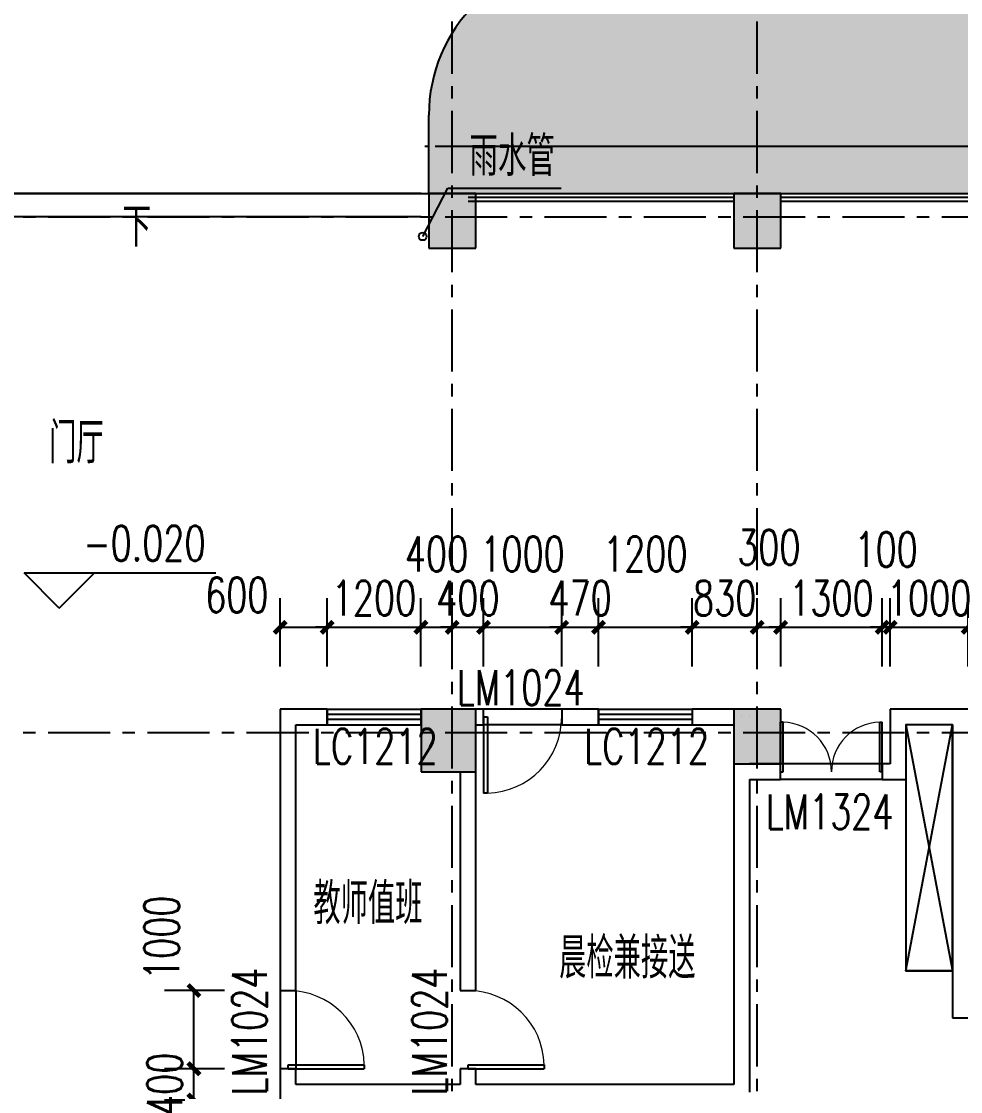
# Model space of a CAD drawing. Header units: millimetres. Extents: x -1048436 to -185795, y -983427 to 400387.
# Drawn here: x -744923 to -732911, y -436510 to -422818 of the extents above; entities that cross this region are included whole.
import ezdxf

# ---------------------------------------------------------------- set-up
doc = ezdxf.new("R2010")
doc.units = ezdxf.units.MM
doc.header["$LTSCALE"] = 500
doc.linetypes.add('一层轴网$0$CENTER', pattern=[50.8, 31.75, -6.35, 6.35, -6.35])
for name, color, linetype in [('COLUMN', 254, 'Continuous'), ('DIM_LEAD', 3, 'Continuous'), ('DIM_SYMB', 3, 'Continuous'), ('FUR', 55, 'Continuous'), ('PUB_DIM', 3, 'Continuous'), ('PUB_HATCH', 8, 'Continuous'), ('PUB_TEXT', 7, 'Continuous'), ('WINDOW', 4, 'Continuous'), ('WINDOW_TEXT', 7, 'Continuous'), ('一层轴网$0$建-轴线', 1, '一层轴网$0$CENTER'), ('室外道路', 44, 'Continuous'), ('建-墙', 254, 'Continuous'), ('建-墙-卫生间隔断', 220, 'Continuous'), ('建-屋面-排水沟落水口', 175, 'Continuous'), ('建-幕墙', 140, 'Continuous'), ('建-文字', 4, 'Continuous'), ('建-洁具', 55, 'Continuous'), ('建-符号', 13, 'Continuous'), ('建-符号-门编号', 13, 'Continuous'), ('建-门扇', 32, 'Continuous'), ('景-平面-绿化填充', 56, 'Continuous')]:
    doc.layers.add(name, color=color, linetype=linetype)
doc.layers.add('建-墙体', color=8, linetype='Continuous', lineweight=13)
doc.styles.add('_TCH_DIM', font='SIMPLEX', dxfattribs={"bigfont": 'GBCBIG'})
doc.styles.add('_TCH_DIM_T3', font='SIMPLEX', dxfattribs={"width": 0.705882, "bigfont": 'GBCBIG'})
doc.styles.add('_TCH_WINDOW', font='SIMPLEX', dxfattribs={"height": 3.5, "bigfont": 'GBCBIG'})
doc.styles.add('XD2008', font='xd-hzs.shx', dxfattribs={"width": 0.7, "bigfont": 'xd-hztxt.shx'})
doc.styles.add('建初03-3F平面$0$A1-1标准层单元$0$DIM_FONT', font='SIMPLEX.shx', dxfattribs={"width": 0.8})
doc.dimstyles.new('_TCH_ARCH&&150', dxfattribs={"dimtxt": 446.25, "dimasz": 150, "dimexe": 375, "dimexo": 450, "dimgap": 150, "dimtad": 1, "dimdec": 0, "dimzin": 0, "dimdsep": 46, "dimtxsty": '_TCH_DIM_T3', "dimblk": 'ARCHTICK', "dimcen": 0.09, "dimclrt": 7, "dimazin": 2, "dimtfac": 1, "dimtdec": 0, "dimtix": 1, "dimtmove": 2, "dimatfit": 3, "dimldrblk": 'ARCHTICK', "dimfxl": 1, "dimtolj": 1, "dimtzin": 0, "dimarcsym": 0})

# ---------------------------------------------------------------- blocks, each defined once
blk = doc.blocks.new('fdhgh')
at = {"layer": '景-平面-绿化填充'}
h = blk.add_hatch(dxfattribs=at)
h.set_pattern_fill('GRASS', color=256, scale=500, style=0)
h.set_pattern_definition([(90, (-26937.1, -803185.1), (-997.7955, 997.7955), [264.5807, -1731.0102]), (45, (-26937.1, -803185.1), (-997.7962, 997.7962), [264.5807, -1146.5161]), (135, (-26937.1, -803185.1), (-997.7962, -997.7962), [264.5807, -1146.5161])])
edge = h.paths.add_edge_path()
edge.add_line((-1391918, -533384), (-1391918, -500074))
edge.add_line((-1391918, -500074), (-1392920, -492192))
edge.add_line((-1392920, -492192), (-1460021, -492192))
edge.add_line((-1460021, -492192), (-1460021, -494283))
edge.add_arc((-1458021, -494283), 2000, 180, 270)
edge.add_line((-1458021, -496283), (-1434821, -496283))
edge.add_line((-1434821, -496283), (-1434821, -501283))
edge.add_line((-1434821, -501283), (-1452821, -501283))
edge.add_line((-1452821, -501283), (-1452821, -499283))
edge.add_line((-1452821, -499283), (-1458021, -499283))
edge.add_arc((-1458021, -501283), 2000, 90, 180)
edge.add_line((-1460021, -501283), (-1460021, -502283))
edge.add_line((-1460021, -502283), (-1406458, -502283))
edge.add_line((-1406458, -502283), (-1405476, -509988))
edge.add_line((-1405476, -509988), (-1405271, -509962))
edge.add_arc((-1405406, -508971), 1000, 277.7235, 360)
edge.add_line((-1404406, -508971), (-1404666, -506861))
edge.add_line((-1404666, -506861), (-1395440, -505688))
edge.add_line((-1395440, -505688), (-1393762, -518881))
edge.add_line((-1393762, -518881), (-1399615, -519626))
edge.add_arc((-1399489, -520618), 1000, 97.2475, 187.2475)
edge.add_line((-1400481, -520744), (-1400418, -521240))
edge.add_line((-1400418, -521240), (-1393573, -520369))
edge.add_line((-1393573, -520369), (-1391918, -533384))
edge = h.paths.add_edge_path()
edge.add_line((-1460644, -592730), (-1436235, -592730))
edge.add_line((-1436235, -592730), (-1436235, -590271))
edge.add_line((-1436235, -590271), (-1440973, -590271))
edge.add_line((-1440973, -590271), (-1440973, -582660))
edge.add_line((-1440973, -582660), (-1449771, -582659))
edge.add_line((-1449771, -582659), (-1449771, -583259))
edge.add_line((-1449771, -583259), (-1463873, -583259))
edge.add_line((-1463873, -583259), (-1463873, -584960))
edge.add_line((-1463873, -584960), (-1474580, -584960))
edge.add_line((-1474580, -584960), (-1476321, -583426))
edge.add_line((-1476321, -583426), (-1476321, -574192))
edge.add_line((-1476321, -574192), (-1481371, -574192))
edge.add_line((-1481371, -574192), (-1481371, -577350))
edge.add_arc((-1472371, -577350), 9000, 180, 247.0886)
edge.add_line((-1475875, -585640), (-1464599, -590406))
edge.add_arc((-1467358, -599627), 9626, 45.7713, 73.3481, ccw=False)
at = {"layer": '室外道路', "ltscale": 5}
blk.add_line((-1460021, -502283), (-1460021, -501283), dxfattribs=at)
blk.add_arc((-1458021, -501283), 2000, 90, 180, dxfattribs=at)
blk = doc.blocks.new('一层轴网')
at = {"layer": '一层轴网$0$建-轴线', "ltscale": 0.05}
for p, q in [((-2650, 79776.4), (66950.9, 79776.4)), ((-2650, 73176.4), (54751.3, 73176.4))]:
    blk.add_line(p, q, dxfattribs=at)
for points in [[(13950, 57476.4), (13950, 82276.4)], [(17850, 57476.4), (17850, 82276.4)]]:
    blk.add_lwpolyline(points, dxfattribs=at)
blk = doc.blocks.new('建初03-3F平面$0$坐便')
at = {"layer": '建-洁具'}
for p, q in [((-200, 220), (-200, -220)), ((-30, 250), (-170, 250)), ((0, -220), (0, 220)), ((-200, 170), (-430, 170)), ((-260, 140), (-260, -140)), ((-200, -170), (-430, -170)), ((-170, -250), (-30, -250))]:
    blk.add_line(p, q, dxfattribs=at)
for centre, radius, start, end in [((-170, 220), 30, 90, 180), ((-30, 220), 30, 0, 90), ((-590, 0), 110, 123.4509, 236.5491), ((-413, -227), 398, 67.4505, 126.6381), ((-413, 227), 398, 233.3619, 292.5495), ((-170, -220), 30, 180, 270), ((-30, -220), 30, 270, 0)]:
    blk.add_arc(centre, radius, start, end, dxfattribs=at)
at = {"layer": '建-洁具', "style": '建初03-3F平面$0$A1-1标准层单元$0$DIM_FONT', "text_generation_flag": 4, "width": 0.8, "flags": 9}
for tag in ['YSIZE', 'XSIZE']:
    blk.add_attdef(tag, (0, 0), '', height=0.5, rotation=270, dxfattribs=at)
blk = doc.blocks.new('小便池')
at = {"layer": '建-洁具'}
blk.add_line((0, -125), (0, 125), dxfattribs=at)
blk.add_circle((-37, 0), 15, dxfattribs=at)
for centre, radius, start, end in [((-197, -404), 564, 69.5187, 92.7869), ((-91, 0), 30, 95.7585, 264.2415), ((-197, 404), 564, 267.2131, 290.4813)]:
    blk.add_arc(centre, radius, start, end, dxfattribs=at)
at = {"layer": '建-洁具', "extrusion": (3.76771e-27, 3.22175e-17, -1)}
for centre, major_axis, ratio, start_param, end_param in [((-225, 0), (0, -160), 0.719619, -0.870503, 4.012096), ((-192, 0), (0, 123), 0.820256, 4.712389, 10.995574)]:
    blk.add_ellipse(centre, major_axis=major_axis, ratio=ratio, start_param=start_param, end_param=end_param, dxfattribs=at)
blk = doc.blocks.new('_LV10')
blk.add_line((0, -37), (0, -432))
blk.add_arc((0, -432), 50, 121.0332, 58.9668)
blk = doc.blocks.new('$lvtry$00000173')
at = {"color": 0}
for p, q in [((-11, -125), (-16, -50)), ((12, -125), (16, -50)), ((-35, -219), (40, -219)), ((2, -177), (2, -260))]:
    blk.add_line(p, q, dxfattribs=at)
for centre, radius in [((-69, -62), 20.6), ((-69, -62), 15.6), ((0, -50), 15.8), ((72, -62), 20.6), ((72, -62), 15.6), ((2, -219), 23.4)]:
    blk.add_circle(centre, radius, dxfattribs=at)
blk.add_arc((1, -117), 13.9, 215.486, 324.514, dxfattribs=at)
blk.add_ellipse((2, -219), major_axis=(-259, 0), ratio=0.848663, dxfattribs=at)
for start_param, end_param in [(4.764585, 5.931457), (3.493317, 4.671733)]:
    blk.add_ellipse((2, -215), major_axis=(-259, 0), ratio=0.459125, start_param=start_param, end_param=end_param, dxfattribs=at)
for points, knots in [([(-247, -219, 0), (-247, -226, 0), (-247, -233, 0), (-245, -253, 0), (-242, -264, 0), (-234, -288, 0), (-229, -299, 0), (-216, -321, 0), (-209, -331, 0), (-192, -351, 0), (-183, -360, 0), (-162, -377, 0), (-151, -385, 0), (-127, -399, 0), (-115, -405, 0), (-88, -415, 0), (-75, -419, 0), (-47, -425, 0), (-32, -427, 0), (-4, -429, 0), (11, -429, 0), (40, -426, 0), (54, -424, 0), (82, -418, 0), (96, -413, 0), (122, -403, 0), (134, -397, 0), (158, -383, 0), (169, -375, 0), (189, -357, 0), (198, -348, 0), (215, -328, 0), (222, -318, 0), (234, -296, 0), (239, -284, 0), (246, -261, 0), (248, -249, 0), (251, -225, 0), (251, -213, 0), (249, -189, 0), (246, -177, 0), (239, -154, 0), (234, -143, 0), (222, -121, 0), (215, -110, 0), (199, -90, 0), (190, -81, 0), (170, -63, 0), (159, -55, 0), (135, -41, 0), (123, -35, 0), (97, -24, 0), (83, -20, 0), (55, -13, 0), (41, -11, 0), (12, -9, 0), (-3, -9, 0), (-31, -10, 0), (-46, -12, 0), (-74, -18, 0), (-87, -22, 0), (-114, -32, 0), (-126, -38, 0), (-150, -52, 0), (-162, -60, 0), (-182, -77, 0), (-192, -86, 0), (-209, -106, 0), (-216, -116, 0), (-228, -138, 0), (-234, -149, 0), (-242, -172, 0), (-244, -184, 0), (-247, -204, 0), (-247, -211, 0), (-247, -219, 0)], [0, 0, 0, 0, 0.105369, 0.105369, 0.278747, 0.278747, 0.452125, 0.452125, 0.625504, 0.625504, 0.798882, 0.798882, 0.97226, 0.97226, 1.145639, 1.145639, 1.319017, 1.319017, 1.492395, 1.492395, 1.665774, 1.665774, 1.839152, 1.839152, 2.01253, 2.01253, 2.185909, 2.185909, 2.359287, 2.359287, 2.532665, 2.532665, 2.706044, 2.706044, 2.879422, 2.879422, 3.0528, 3.0528, 3.226179, 3.226179, 3.399557, 3.399557, 3.572935, 3.572935, 3.746313, 3.746313, 3.919692, 3.919692, 4.09307, 4.09307, 4.266448, 4.266448, 4.439827, 4.439827, 4.613205, 4.613205, 4.786583, 4.786583, 4.959962, 4.959962, 5.13334, 5.13334, 5.306718, 5.306718, 5.480097, 5.480097, 5.653475, 5.653475, 5.826853, 5.826853, 6.000232, 6.000232, 6.17361, 6.17361, 6.283185, 6.283185, 6.283185, 6.283185]), ([(-184, -131, 0), (-185, -133, 0), (-186, -135, 0), (-191, -143, 0), (-195, -149, 0), (-201, -161, 0), (-203, -168, 0), (-207, -180, 0), (-209, -187, 0), (-211, -199, 0), (-212, -205, 0), (-212, -214, 0), (-212, -216, 0), (-212, -219, 0), (-212, -225, 0), (-212, -232, 0), (-210, -246, 0), (-208, -254, 0), (-204, -266, 0), (-202, -272, 0), (-198, -281, 0), (-196, -286, 0), (-189, -298, 0), (-185, -304, 0), (-176, -316, 0), (-171, -322, 0), (-161, -332, 0), (-156, -337, 0), (-143, -347, 0), (-135, -353, 0), (-121, -362, 0), (-116, -365, 0), (-105, -370, 0), (-100, -373, 0), (-88, -378, 0), (-82, -380, 0), (-69, -384, 0), (-63, -386, 0), (-47, -389, 0), (-38, -391, 0), (-21, -393, 0), (-12, -393, 0), (7, -394, 0), (16, -393, 0), (34, -392, 0), (43, -390, 0), (59, -387, 0), (67, -385, 0), (83, -380, 0), (91, -378, 0), (106, -372, 0), (113, -368, 0), (127, -361, 0), (133, -357, 0), (146, -348, 0), (152, -343, 0), (163, -333, 0), (169, -328, 0), (178, -317, 0), (183, -312, 0), (190, -301, 0), (194, -296, 0), (200, -284, 0), (204, -277, 0), (209, -264, 0), (210, -258, 0), (213, -246, 0), (214, -241, 0), (216, -227, 0), (216, -219, 0), (215, -206, 0), (214, -200, 0), (213, -189, 0), (211, -183, 0), (206, -167, 0), (202, -156, 0), (193, -141, 0), (190, -136, 0), (187, -131, 0)], [5.740897, 5.740897, 5.740897, 5.740897, 5.780874, 5.780874, 5.896829, 5.896829, 6.012784, 6.012784, 6.128739, 6.128739, 6.240697, 6.240697, 6.283185, 6.283185, 6.283185, 6.399826, 6.399826, 6.5409, 6.5409, 6.634, 6.634, 6.7271, 6.7271, 6.852188, 6.852188, 6.977276, 6.977276, 7.077377, 7.077377, 7.229977, 7.229977, 7.317389, 7.317389, 7.404801, 7.404801, 7.497094, 7.497094, 7.589386, 7.589386, 7.712334, 7.712334, 7.835281, 7.835281, 7.958228, 7.958228, 8.081175, 8.081175, 8.194983, 8.194983, 8.30879, 8.30879, 8.422598, 8.422598, 8.537599, 8.537599, 8.6526, 8.6526, 8.767602, 8.767602, 8.884432, 8.884432, 8.982435, 8.982435, 9.119467, 9.119467, 9.224191, 9.224191, 9.328914, 9.328914, 9.470087, 9.470087, 9.571187, 9.571187, 9.672288, 9.672288, 9.874489, 9.874489, 9.967059, 9.967059, 9.967059, 9.967059])]:
    blk.add_open_spline(points, degree=3, knots=knots, dxfattribs=at)
for p in [(1, -50), (2, -219)]:
    blk.add_point(p, dxfattribs=at)
blk = doc.blocks.new('$lvtry$00000191')
at = {"color": 0}
blk.add_wipeout([(300, -500), (300, 0), (-300, 0), (-300, -500)], dxfattribs=at)
for p, q in [((-250, -50), (-39, -219)), ((39, -219), (250, -50)), ((-250, -450), (-39, -281)), ((39, -281), (250, -450))]:
    blk.add_line(p, q, dxfattribs=at)
for points in [[(300, -500), (300, 0), (-300, 0), (-300, -500)], [(250, -450), (250, -50), (-250, -50), (-250, -450)]]:
    blk.add_lwpolyline(points, close=True, dxfattribs=at)
blk.add_circle((0, -250), 50, dxfattribs=at)
for p in [(0, -50), (0, -250)]:
    blk.add_point(p, dxfattribs=at)
blk = doc.blocks.new('$TCHSYS$APDOOR2D')
blk.add_line((0.5, 0), (0, 0.866))
at = {"lineweight": 13}
blk.add_arc((0.5, 0), 1, 120, 180, dxfattribs=at)
blk = doc.blocks.new('$plan$00003075')
at = {"layer": 'FUR'}
for p, q in [((275, 0), (-275, 0)), ((-275, 0), (-275, -511)), ((275, -511), (275, 0)), ((-275, -28), (175, -28)), ((275, -113), (-275, -113)), ((-245, -112), (-245, -476)), ((-234, -73), (-234, -64)), ((-208, -59), (-208, -89)), ((-200, -65), (-208, -65)), ((-200, -89), (-208, -89)), ((-200, -59), (-200, -89)), ((-175, -73), (-175, -64)), ((-157, -73), (-157, -64)), ((-132, -59), (-132, -89)), ((-124, -65), (-132, -65)), ((-124, -89), (-132, -89)), ((-124, -59), (-124, -89)), ((-98, -73), (-98, -64)), ((175, -51), (175, -27)), ((241, -51), (175, -51)), ((241, -27), (241, -51)), ((241, -28), (275, -28)), ((245, -112), (245, -476)), ((-213, -507), (213, -507)), ((77, -486), (-77, -486)), ((-77, -486), (-77, -507)), ((77, -507), (77, -486)), ((-235, -550), (235, -550))]:
    blk.add_line(p, q, dxfattribs=at)
for centre, major_axis, ratio, start_param, end_param in [((-204, -73), (29.4, 0), 0.475609, -1.428803, 4.570158), ((-230, -64), (3.33, 0), 0.977559, 2.248086, 3.141593), ((-204, -73), (34.5, 0), 0.559967, 0.610797, 2.52266), ((-178, -64), (-3.33, 0), 0.977559, 3.141593, 4.026652), ((-128, -73), (-29.4, 0), 0.475609, 1.71279, 7.71175), ((-154, -64), (3.33, 0), 0.977559, 2.248086, 3.141593), ((-128, -73), (-34.5, 0), 0.559967, 3.752389, 5.664253), ((-102, -64), (-3.33, 0), 0.977559, 3.141593, 4.026652), ((206, -27), (-13.9, 0), 0.977559, 3.141593, 9.424778), ((-235, -511), (-39.9, 0), 0.977559, 0, 1.570796), ((-213, -476), (-31.9, 0), 0.977559, 0, 1.570796), ((213, -476), (31.9, 0), 0.977559, 4.712389, 6.283185), ((235, -511), (-39.9, 0), 0.977559, 1.570796, 3.141593)]:
    blk.add_ellipse(centre, major_axis=major_axis, ratio=ratio, start_param=start_param, end_param=end_param, dxfattribs=at)
blk = doc.blocks.new('A$C19C77722')
at = {"layer": '建-洁具'}
h = blk.add_hatch(dxfattribs=at)
h.set_pattern_fill('LINE', color=256, scale=30, angle=45)
h.set_pattern_definition([(45, (-30888.453, -11662.062), (-20.205576, 20.205576), [])])
edge = h.paths.add_edge_path()
edge.add_arc((4850, -1050), 75, 0, 360)
h = blk.add_hatch(dxfattribs=at)
h.set_pattern_fill('LINE', color=256, scale=30, angle=45)
h.set_pattern_definition([(45, (-29988.453, -11662.062), (-20.205576, 20.205576), [])])
edge = h.paths.add_edge_path()
edge.add_arc((5750, -1050), 75, 0, 360)
h = blk.add_hatch(dxfattribs=at)
h.set_pattern_fill('LINE', color=256, scale=30, angle=45)
h.set_pattern_definition([(45, (-35038.453, -14012.062), (-20.205576, 20.205576), [])])
edge = h.paths.add_edge_path()
edge.add_arc((700, -3400), 75, 0, 360)
at = {"layer": '建-墙-卫生间隔断'}
for p, q in [((1300, -687), (2100, -687)), ((1300, -687), (1300, -712)), ((1300, -712), (2100, -712)), ((2100, -687), (2100, -712)), ((3000, -687), (2200, -687)), ((2200, -712), (2200, -687)), ((3000, -712), (2200, -712)), ((3000, -712), (3000, -687)), ((4075, -900), (4075, -1850)), ((4100, -900), (4075, -900)), ((4100, -900), (4100, -1825)), ((4988, -900), (4988, -1825)), ((5013, -900), (4988, -900)), ((5013, -900), (5013, -1825)), ((1300, -1387), (2100, -1387)), ((1300, -1387), (1300, -1412)), ((1300, -1412), (2100, -1412)), ((2100, -1387), (2100, -1412)), ((3000, -1387), (2200, -1387)), ((2200, -1412), (2200, -1387)), ((3000, -1412), (2200, -1412)), ((3000, -1412), (3000, -1387)), ((4075, -1850), (4238, -1850)), ((4238, -1825), (4100, -1825)), ((4238, -1850), (4238, -1825)), ((4988, -1825), (4838, -1825)), ((4838, -1825), (4838, -1850)), ((4838, -1850), (4988, -1850)), ((5000, -1850), (5150, -1850)), ((5150, -1825), (5013, -1825)), ((5150, -1850), (5150, -1825)), ((5900, -1825), (5750, -1825)), ((5750, -1825), (5750, -1850)), ((5750, -1850), (5900, -1850)), ((5900, -1850), (5900, -1825))]:
    blk.add_line(p, q, dxfattribs=at)
at = {"layer": '建-墙体'}
for p, q in [((2100, -2100, 0), (2100, 0)), ((2200, -2100, 0), (2200, 0)), ((2100, -2100, 0), (1300, -2100, 0)), ((2100, -2100, 0), (1300, -2100, 0)), ((1300, -2100, 0), (1300, -2200, 0)), ((2200, -2100, 0), (3000, -2100, 0)), ((3000, -2100, 0), (2200, -2100, 0)), ((3000, -2200, 0), (3000, -2100, 0)), ((1300, -2200, 0), (3000, -2200, 0))]:
    blk.add_line(p, q, dxfattribs=at)
at = {"layer": '建-洁具'}
for p, q in [((0, -600, 0), (400, -600, 0)), ((0, -640, 0), (400, -640, 0)), ((400, -640, 0), (400, -600, 0)), ((0, -1140, 0), (400, -1140, 0)), ((0, -1180, 0), (400, -1180, 0)), ((400, -1180, 0), (400, -1140, 0)), ((0, -1680, 0), (400, -1680, 0)), ((0, -1720, 0), (400, -1720, 0)), ((400, -1720, 0), (400, -1680, 0)), ((4238, -1825), (4838, -1825)), ((4238, -1850), (4838, -1850)), ((5150, -1825), (5750, -1825)), ((5150, -1850), (5750, -1850)), ((1700, -3460), (1700, -3550)), ((2250, -3460), (2250, -3550)), ((2800, -3460), (2800, -3550)), ((3350, -3460), (3350, -3550)), ((3900, -3460), (3900, -3550)), ((4450, -3460), (4450, -3550))]:
    blk.add_line(p, q, dxfattribs=at)
for points in [[(8500, 0), (8500, -3150), (7900, -3150), (7900, 0), (8500, 0), (7900, -3150), (8500, -3150), (7900, 0)], [(7700, -3551), (7100, -3551), (7100, -1150), (6000, -1150)], [(1700, -3550), (1400, -3550), (1400, -3150), (4750, -3150), (4750, -3550), (4450, -3550)], [(1700, -3550), (1450, -3550), (1450, -3200), (4700, -3200), (4700, -3550), (4450, -3550)]]:
    blk.add_lwpolyline(points, dxfattribs=at)
for centre, radius in [((4850, -1050), 75), ((5750, -1050), 75), ((700, -3400), 75), ((1700, -3442), 17.5), ((2250, -3442), 17.5), ((2800, -3442), 17.5), ((3350, -3442), 17.5), ((3900, -3442), 17.5), ((4450, -3442), 17.5)]:
    blk.add_circle(centre, radius, dxfattribs=at)
blk.add_blockref('$plan$00003075', (4525, -899))
at = {"layer": '建-墙-卫生间隔断', "xscale": -600, "yscale": 600, "zscale": 25, "rotation": 180.0000000018679}
for p in [(4538, -1838), (5450, -1838)]:
    blk.add_blockref('$TCHSYS$APDOOR2D', p, dxfattribs=at)
at = {"layer": '建-洁具', "extrusion": (8.76526e-14, 2.98563e-12, -1), "xscale": 0.7999999999883585, "yscale": 0.7999999999883585, "zscale": -0.7999999999883585}
for p in [(0, -320), (0, -860), (0, -1400), (0, -1940)]:
    blk.add_blockref('小便池', p, dxfattribs=at)
at = {"layer": '建-洁具', "extrusion": (1.54743e-26, 2.95642e-12, -1), "xscale": -0.6400000000139698, "yscale": 0.6400000000139698, "zscale": -0.6400000000139698}
for p in [(-2100, -350, 0), (-2100, -1050, 0), (-2100, -1750, 0)]:
    blk.add_blockref('建初03-3F平面$0$坐便', p, dxfattribs=at)
at = {"layer": '建-洁具', "extrusion": (-1.54743e-26, 2.95642e-12, -1), "xscale": 0.6400000000139698, "yscale": 0.6400000000139698, "zscale": -0.6400000000139698}
for p in [(-2200, -350, 0), (-2200, -1050, 0), (-2200, -1750, 0)]:
    blk.add_blockref('建初03-3F平面$0$坐便', p, dxfattribs=at)
at = {"layer": '建-洁具'}
blk.add_blockref('_LV10', (5450, -863, 0), dxfattribs=at)
at = {"layer": '建-洁具', "xscale": -0.9999999999999999, "rotation": 270.0096483672342}
blk.add_blockref('$lvtry$00000173', (7680, -3002), dxfattribs=at)
at = {"layer": '建-洁具', "yscale": -1, "rotation": 359.9999999999999}
blk.add_blockref('$lvtry$00000191', (1100, -3550), dxfattribs=at)
blk = doc.blocks.new('A$C06EE1D4D')
at = {"layer": 'DIM_LEAD'}
for p, q in [((82029, 114950), (82352, 115567)), ((82352, 115567), (83801, 115567))]:
    blk.add_line(p, q, dxfattribs=at)
at = {"layer": '建-屋面-排水沟落水口'}
blk.add_circle((82029, 114950), 50, dxfattribs=at)
at = {"layer": 'PUB_TEXT', "style": '_TCH_DIM'}
blk.add_text('雨水管', height=506.4, dxfattribs=at).set_placement((82627, 115724))
blk = doc.blocks.new('_ArchTick')
at = {"color": 0, "linetype": 'ByBlock', "const_width": 0.4}
blk.add_lwpolyline([(-0.5, -0.5), (0.5, 0.5)], dxfattribs=at)
blk = doc.blocks.new('*D1246')
at = {"layer": 'Defpoints', "color": 0, "transparency": 16777216}
for p in [(-741013, -430570), (-741613, -431521), (-741013, -431521)]:
    blk.add_point(p, dxfattribs=at)
at = {"layer": 'PUB_DIM', "color": 0, "lineweight": -2, "transparency": 16777216}
for p, q in [((-741613, -431071), (-741613, -430195)), ((-741013, -431071), (-741013, -430195)), ((-741613, -430570), (-741013, -430570))]:
    blk.add_line(p, q, dxfattribs=at)
at = {"layer": 'PUB_DIM', "color": 0, "lineweight": -2, "transparency": 16777216, "xscale": 150, "yscale": 150, "zscale": 150, "rotation": 180}
blk.add_blockref('_ArchTick', (-741613, -430570), dxfattribs=at)
at = {"layer": 'PUB_DIM', "color": 0, "lineweight": -2, "transparency": 16777216, "xscale": 150, "yscale": 150, "zscale": 150}
blk.add_blockref('_ArchTick', (-741013, -430570), dxfattribs=at)
at = {"layer": 'PUB_DIM', "color": 7, "transparency": 16777216, "insert": (-742168, -430157), "char_height": 446.2, "attachment_point": 5, "style": '_TCH_DIM_T3'}
blk.add_mtext('\\A1;600', dxfattribs=at)
blk = doc.blocks.new('*D1247')
at = {"layer": 'Defpoints', "color": 0, "transparency": 16777216}
for p in [(-739813, -430570), (-741013, -431521), (-739813, -431521)]:
    blk.add_point(p, dxfattribs=at)
at = {"layer": 'PUB_DIM', "color": 0, "lineweight": -2, "transparency": 16777216}
for p, q in [((-741013, -431071), (-741013, -430195)), ((-739813, -431071), (-739813, -430195)), ((-741013, -430570), (-741163, -430570)), ((-741013, -430570), (-739813, -430570)), ((-739813, -430570), (-739663, -430570))]:
    blk.add_line(p, q, dxfattribs=at)
at = {"layer": 'PUB_DIM', "color": 0, "lineweight": -2, "transparency": 16777216, "xscale": 150, "yscale": 150, "zscale": 150}
blk.add_blockref('_ArchTick', (-741013, -430570), dxfattribs=at)
at = {"layer": 'PUB_DIM', "color": 0, "lineweight": -2, "transparency": 16777216, "xscale": 150, "yscale": 150, "zscale": 150, "rotation": 180}
blk.add_blockref('_ArchTick', (-739813, -430570), dxfattribs=at)
at = {"layer": 'PUB_DIM', "color": 7, "transparency": 16777216, "insert": (-740413, -430197), "char_height": 446.2, "attachment_point": 5, "style": '_TCH_DIM_T3'}
blk.add_mtext('\\A1;1200', dxfattribs=at)
blk = doc.blocks.new('*D1248')
at = {"layer": 'Defpoints', "color": 0, "transparency": 16777216}
for p in [(-739413, -430570), (-739813, -431521), (-739413, -431521)]:
    blk.add_point(p, dxfattribs=at)
at = {"layer": 'PUB_DIM', "color": 0, "lineweight": -2, "transparency": 16777216}
for p, q in [((-739813, -431071), (-739813, -430195)), ((-739413, -431071), (-739413, -430195)), ((-739813, -430570), (-739413, -430570))]:
    blk.add_line(p, q, dxfattribs=at)
at = {"layer": 'PUB_DIM', "color": 0, "lineweight": -2, "transparency": 16777216, "xscale": 150, "yscale": 150, "zscale": 150, "rotation": 180}
blk.add_blockref('_ArchTick', (-739813, -430570), dxfattribs=at)
at = {"layer": 'PUB_DIM', "color": 0, "lineweight": -2, "transparency": 16777216, "xscale": 150, "yscale": 150, "zscale": 150}
blk.add_blockref('_ArchTick', (-739413, -430570), dxfattribs=at)
at = {"layer": 'PUB_DIM', "color": 7, "transparency": 16777216, "insert": (-739613, -429632), "char_height": 446.2, "attachment_point": 5, "style": '_TCH_DIM_T3'}
blk.add_mtext('\\A1;400', dxfattribs=at)
blk = doc.blocks.new('*D1249')
at = {"layer": 'Defpoints', "color": 0, "transparency": 16777216}
for p in [(-739013, -430570), (-739413, -431521), (-739013, -431521)]:
    blk.add_point(p, dxfattribs=at)
at = {"layer": 'PUB_DIM', "color": 0, "lineweight": -2, "transparency": 16777216}
for p, q in [((-739413, -431071), (-739413, -430195)), ((-739013, -431071), (-739013, -430195)), ((-739413, -430570), (-739563, -430570)), ((-739413, -430570), (-739013, -430570)), ((-739013, -430570), (-738863, -430570))]:
    blk.add_line(p, q, dxfattribs=at)
at = {"layer": 'PUB_DIM', "color": 0, "lineweight": -2, "transparency": 16777216, "xscale": 150, "yscale": 150, "zscale": 150}
blk.add_blockref('_ArchTick', (-739413, -430570), dxfattribs=at)
at = {"layer": 'PUB_DIM', "color": 0, "lineweight": -2, "transparency": 16777216, "xscale": 150, "yscale": 150, "zscale": 150, "rotation": 180}
blk.add_blockref('_ArchTick', (-739013, -430570), dxfattribs=at)
at = {"layer": 'PUB_DIM', "color": 7, "transparency": 16777216, "insert": (-739213, -430197), "char_height": 446.2, "attachment_point": 5, "style": '_TCH_DIM_T3'}
blk.add_mtext('\\A1;400', dxfattribs=at)
blk = doc.blocks.new('*D1250')
at = {"layer": 'Defpoints', "color": 0, "transparency": 16777216}
for p in [(-738013, -430570), (-739013, -431521), (-738013, -431521)]:
    blk.add_point(p, dxfattribs=at)
at = {"layer": 'PUB_DIM', "color": 0, "lineweight": -2, "transparency": 16777216}
for p, q in [((-739013, -431071), (-739013, -430195)), ((-738013, -431071), (-738013, -430195)), ((-739013, -430570), (-738013, -430570))]:
    blk.add_line(p, q, dxfattribs=at)
at = {"layer": 'PUB_DIM', "color": 0, "lineweight": -2, "transparency": 16777216, "xscale": 150, "yscale": 150, "zscale": 150, "rotation": 180}
blk.add_blockref('_ArchTick', (-739013, -430570), dxfattribs=at)
at = {"layer": 'PUB_DIM', "color": 0, "lineweight": -2, "transparency": 16777216, "xscale": 150, "yscale": 150, "zscale": 150}
blk.add_blockref('_ArchTick', (-738013, -430570), dxfattribs=at)
at = {"layer": 'PUB_DIM', "color": 7, "transparency": 16777216, "insert": (-738513, -429632), "char_height": 446.2, "attachment_point": 5, "style": '_TCH_DIM_T3'}
blk.add_mtext('\\A1;1000', dxfattribs=at)
blk = doc.blocks.new('*D1251')
at = {"layer": 'Defpoints', "color": 0, "transparency": 16777216}
for p in [(-737543, -430570), (-738013, -431521), (-737543, -431521)]:
    blk.add_point(p, dxfattribs=at)
at = {"layer": 'PUB_DIM', "color": 0, "lineweight": -2, "transparency": 16777216}
for p, q in [((-738013, -431071), (-738013, -430195)), ((-737543, -431071), (-737543, -430195)), ((-738013, -430570), (-738163, -430570)), ((-738013, -430570), (-737543, -430570)), ((-737543, -430570), (-737393, -430570))]:
    blk.add_line(p, q, dxfattribs=at)
at = {"layer": 'PUB_DIM', "color": 0, "lineweight": -2, "transparency": 16777216, "xscale": 150, "yscale": 150, "zscale": 150}
blk.add_blockref('_ArchTick', (-738013, -430570), dxfattribs=at)
at = {"layer": 'PUB_DIM', "color": 0, "lineweight": -2, "transparency": 16777216, "xscale": 150, "yscale": 150, "zscale": 150, "rotation": 180}
blk.add_blockref('_ArchTick', (-737543, -430570), dxfattribs=at)
at = {"layer": 'PUB_DIM', "color": 7, "transparency": 16777216, "insert": (-737778, -430197), "char_height": 446.2, "attachment_point": 5, "style": '_TCH_DIM_T3'}
blk.add_mtext('\\A1;470', dxfattribs=at)
blk = doc.blocks.new('*D1252')
at = {"layer": 'Defpoints', "color": 0, "transparency": 16777216}
for p in [(-736343, -430570), (-737543, -431521), (-736343, -431521)]:
    blk.add_point(p, dxfattribs=at)
at = {"layer": 'PUB_DIM', "color": 0, "lineweight": -2, "transparency": 16777216}
for p, q in [((-737543, -431071), (-737543, -430195)), ((-736343, -431071), (-736343, -430195)), ((-737543, -430570), (-736343, -430570))]:
    blk.add_line(p, q, dxfattribs=at)
at = {"layer": 'PUB_DIM', "color": 0, "lineweight": -2, "transparency": 16777216, "xscale": 150, "yscale": 150, "zscale": 150, "rotation": 180}
blk.add_blockref('_ArchTick', (-737543, -430570), dxfattribs=at)
at = {"layer": 'PUB_DIM', "color": 0, "lineweight": -2, "transparency": 16777216, "xscale": 150, "yscale": 150, "zscale": 150}
blk.add_blockref('_ArchTick', (-736343, -430570), dxfattribs=at)
at = {"layer": 'PUB_DIM', "color": 7, "transparency": 16777216, "insert": (-736943, -429632), "char_height": 446.2, "attachment_point": 5, "style": '_TCH_DIM_T3'}
blk.add_mtext('\\A1;1200', dxfattribs=at)
blk = doc.blocks.new('*D1253')
at = {"layer": 'Defpoints', "color": 0, "transparency": 16777216}
for p in [(-735513, -430570), (-736343, -431521), (-735513, -431521)]:
    blk.add_point(p, dxfattribs=at)
at = {"layer": 'PUB_DIM', "color": 0, "lineweight": -2, "transparency": 16777216}
for p, q in [((-736343, -431071), (-736343, -430195)), ((-735513, -431071), (-735513, -430195)), ((-736343, -430570), (-736493, -430570)), ((-736343, -430570), (-735513, -430570)), ((-735513, -430570), (-735363, -430570))]:
    blk.add_line(p, q, dxfattribs=at)
at = {"layer": 'PUB_DIM', "color": 0, "lineweight": -2, "transparency": 16777216, "xscale": 150, "yscale": 150, "zscale": 150}
blk.add_blockref('_ArchTick', (-736343, -430570), dxfattribs=at)
at = {"layer": 'PUB_DIM', "color": 0, "lineweight": -2, "transparency": 16777216, "xscale": 150, "yscale": 150, "zscale": 150, "rotation": 180}
blk.add_blockref('_ArchTick', (-735513, -430570), dxfattribs=at)
at = {"layer": 'PUB_DIM', "color": 7, "transparency": 16777216, "insert": (-735928, -430197), "char_height": 446.2, "attachment_point": 5, "style": '_TCH_DIM_T3'}
blk.add_mtext('\\A1;830', dxfattribs=at)
blk = doc.blocks.new('*D1254')
at = {"layer": 'Defpoints', "color": 0, "transparency": 16777216}
for p in [(-735212, -430570), (-735513, -431521), (-735212, -431521)]:
    blk.add_point(p, dxfattribs=at)
at = {"layer": 'PUB_DIM', "color": 0, "lineweight": -2, "transparency": 16777216}
for p, q in [((-735513, -431071), (-735513, -430195)), ((-735212, -431071), (-735212, -430195)), ((-735513, -430570), (-735212, -430570))]:
    blk.add_line(p, q, dxfattribs=at)
at = {"layer": 'PUB_DIM', "color": 0, "lineweight": -2, "transparency": 16777216, "xscale": 150, "yscale": 150, "zscale": 150, "rotation": 180}
blk.add_blockref('_ArchTick', (-735513, -430570), dxfattribs=at)
at = {"layer": 'PUB_DIM', "color": 0, "lineweight": -2, "transparency": 16777216, "xscale": 150, "yscale": 150, "zscale": 150}
blk.add_blockref('_ArchTick', (-735212, -430570), dxfattribs=at)
at = {"layer": 'PUB_DIM', "color": 7, "transparency": 16777216, "insert": (-735363, -429548), "char_height": 446.2, "attachment_point": 5, "style": '_TCH_DIM_T3'}
blk.add_mtext('\\A1;300', dxfattribs=at)
blk = doc.blocks.new('*D1255')
at = {"layer": 'Defpoints', "color": 0, "transparency": 16777216}
for p in [(-733912, -430570), (-735212, -431521), (-733912, -431521)]:
    blk.add_point(p, dxfattribs=at)
at = {"layer": 'PUB_DIM', "color": 0, "lineweight": -2, "transparency": 16777216}
for p, q in [((-735212, -431071), (-735212, -430195)), ((-733912, -431071), (-733912, -430195)), ((-735212, -430570), (-735362, -430570)), ((-735212, -430570), (-733912, -430570)), ((-733912, -430570), (-733762, -430570))]:
    blk.add_line(p, q, dxfattribs=at)
at = {"layer": 'PUB_DIM', "color": 0, "lineweight": -2, "transparency": 16777216, "xscale": 150, "yscale": 150, "zscale": 150}
blk.add_blockref('_ArchTick', (-735212, -430570), dxfattribs=at)
at = {"layer": 'PUB_DIM', "color": 0, "lineweight": -2, "transparency": 16777216, "xscale": 150, "yscale": 150, "zscale": 150, "rotation": 180}
blk.add_blockref('_ArchTick', (-733912, -430570), dxfattribs=at)
at = {"layer": 'PUB_DIM', "color": 7, "transparency": 16777216, "insert": (-734562, -430197), "char_height": 446.2, "attachment_point": 5, "style": '_TCH_DIM_T3'}
blk.add_mtext('\\A1;1300', dxfattribs=at)
blk = doc.blocks.new('*D1256')
at = {"layer": 'Defpoints', "color": 0, "transparency": 16777216}
for p in [(-733813, -430570), (-733912, -431521), (-733813, -431521)]:
    blk.add_point(p, dxfattribs=at)
at = {"layer": 'PUB_DIM', "color": 0, "lineweight": -2, "transparency": 16777216}
for p, q in [((-733912, -431071), (-733912, -430195)), ((-733813, -431071), (-733813, -430195)), ((-733912, -430570), (-734062, -430570)), ((-733912, -430570), (-733813, -430570)), ((-733813, -430570), (-733663, -430570))]:
    blk.add_line(p, q, dxfattribs=at)
at = {"layer": 'PUB_DIM', "color": 0, "lineweight": -2, "transparency": 16777216, "xscale": 150, "yscale": 150, "zscale": 150}
blk.add_blockref('_ArchTick', (-733912, -430570), dxfattribs=at)
at = {"layer": 'PUB_DIM', "color": 0, "lineweight": -2, "transparency": 16777216, "xscale": 150, "yscale": 150, "zscale": 150, "rotation": 180}
blk.add_blockref('_ArchTick', (-733813, -430570), dxfattribs=at)
at = {"layer": 'PUB_DIM', "color": 7, "transparency": 16777216, "insert": (-733863, -429575), "char_height": 446.2, "attachment_point": 5, "style": '_TCH_DIM_T3'}
blk.add_mtext('\\A1;100', dxfattribs=at)
blk = doc.blocks.new('*D1257')
at = {"layer": 'Defpoints', "color": 0, "transparency": 16777216}
for p in [(-732813, -430570), (-733813, -431521), (-732813, -431521)]:
    blk.add_point(p, dxfattribs=at)
at = {"layer": 'PUB_DIM', "color": 0, "lineweight": -2, "transparency": 16777216}
for p, q in [((-733813, -431071), (-733813, -430195)), ((-732813, -431071), (-732813, -430195)), ((-733813, -430570), (-733963, -430570)), ((-733813, -430570), (-732813, -430570)), ((-732813, -430570), (-732663, -430570))]:
    blk.add_line(p, q, dxfattribs=at)
at = {"layer": 'PUB_DIM', "color": 0, "lineweight": -2, "transparency": 16777216, "xscale": 150, "yscale": 150, "zscale": 150}
blk.add_blockref('_ArchTick', (-733813, -430570), dxfattribs=at)
at = {"layer": 'PUB_DIM', "color": 0, "lineweight": -2, "transparency": 16777216, "xscale": 150, "yscale": 150, "zscale": 150, "rotation": 180}
blk.add_blockref('_ArchTick', (-732813, -430570), dxfattribs=at)
at = {"layer": 'PUB_DIM', "color": 7, "transparency": 16777216, "insert": (-733313, -430197), "char_height": 446.2, "attachment_point": 5, "style": '_TCH_DIM_T3'}
blk.add_mtext('\\A1;1000', dxfattribs=at)
blk = doc.blocks.new('*D1680')
at = {"layer": 'Defpoints', "color": 0, "transparency": 16777216}
for p in [(-732213, -436343), (-731213, -436343), (-731213, -437152)]:
    blk.add_point(p, dxfattribs=at)
at = {"layer": 'PUB_DIM', "color": 0, "lineweight": -2, "transparency": 16777216}
for p, q in [((-732213, -436793), (-732213, -437527)), ((-731213, -436793), (-731213, -437527)), ((-732213, -437152), (-731213, -437152))]:
    blk.add_line(p, q, dxfattribs=at)
at = {"layer": 'PUB_DIM', "color": 0, "lineweight": -2, "transparency": 16777216, "xscale": 150, "yscale": 150, "zscale": 150, "rotation": 180}
blk.add_blockref('_ArchTick', (-732213, -437152), dxfattribs=at)
at = {"layer": 'PUB_DIM', "color": 0, "lineweight": -2, "transparency": 16777216, "xscale": 150, "yscale": 150, "zscale": 150}
blk.add_blockref('_ArchTick', (-731213, -437152), dxfattribs=at)
at = {"layer": 'PUB_DIM', "color": 7, "transparency": 16777216, "insert": (-732888, -437122), "char_height": 446.2, "attachment_point": 5, "style": '_TCH_DIM_T3'}
blk.add_mtext('\\A1;1000', dxfattribs=at)
blk = doc.blocks.new('*D1684')
at = {"layer": 'Defpoints', "color": 0, "transparency": 16777216}
for p in [(-742717, -435218), (-741875, -435218), (-741875, -436218)]:
    blk.add_point(p, dxfattribs=at)
at = {"layer": 'PUB_DIM', "color": 0, "lineweight": -2, "transparency": 16777216}
for p, q in [((-742325, -435218), (-743092, -435218)), ((-742717, -436218), (-742717, -435218)), ((-742325, -436218), (-743092, -436218))]:
    blk.add_line(p, q, dxfattribs=at)
at = {"layer": 'PUB_DIM', "color": 0, "lineweight": -2, "transparency": 16777216, "xscale": 150, "yscale": 150, "zscale": 150}
for p, rotation in [((-742717, -435218), 90), ((-742717, -436218), 270)]:
    blk.add_blockref('_ArchTick', p, dxfattribs=dict(at, rotation=rotation))
at = {"layer": 'PUB_DIM', "color": 7, "transparency": 16777216, "insert": (-743130, -434543), "char_height": 446.2, "attachment_point": 5, "rotation": 90, "style": '_TCH_DIM_T3'}
blk.add_mtext('\\A1;1000', dxfattribs=at)
blk = doc.blocks.new('*D1685')
at = {"layer": 'Defpoints', "color": 0, "transparency": 16777216}
for p in [(-742717, -436218), (-741875, -436218), (-741875, -436618)]:
    blk.add_point(p, dxfattribs=at)
at = {"layer": 'PUB_DIM', "color": 0, "lineweight": -2, "transparency": 16777216}
for p, q in [((-742717, -436218), (-742717, -436068)), ((-742325, -436218), (-743092, -436218)), ((-742717, -436618), (-742717, -436218)), ((-742325, -436618), (-743092, -436618)), ((-742717, -436618), (-742717, -436768))]:
    blk.add_line(p, q, dxfattribs=at)
at = {"layer": 'PUB_DIM', "color": 0, "lineweight": -2, "transparency": 16777216, "xscale": 150, "yscale": 150, "zscale": 150}
for p, rotation in [((-742717, -436218), 270), ((-742717, -436618), 90)]:
    blk.add_blockref('_ArchTick', p, dxfattribs=dict(at, rotation=rotation))
at = {"layer": 'PUB_DIM', "color": 7, "transparency": 16777216, "insert": (-743090, -436418), "char_height": 446.2, "attachment_point": 5, "rotation": 90, "style": '_TCH_DIM_T3'}
blk.add_mtext('\\A1;400', dxfattribs=at)
blk = doc.blocks.new('$DorLib2D$00000001')
for p, q in [((0.45, 0.975), (0.5, 0.975)), ((0.45, 0), (0.45, 0.975)), ((0.5, 0), (0.5, 0.975)), ((0.5, 0), (0.45, 0))]:
    blk.add_line(p, q)
at = {"lineweight": 13}
blk.add_arc((0.475, 0), 0.975, 91.4693, 180, dxfattribs=at)
blk = doc.blocks.new('$TCHSYS$WIN2D')
for p, q in [((-0.5, 0.5), (0.5, 0.5)), ((-0.5, 0.5), (-0.5, -0.5)), ((0.5, 0.5), (0.5, -0.5)), ((0.5, 0.167), (-0.5, 0.167)), ((0.5, -0.167), (-0.5, -0.167)), ((-0.5, -0.5), (0.5, -0.5))]:
    blk.add_line(p, q)
blk = doc.blocks.new('$DorLib2D$00000002')
for p, q in [((-0.5, 0), (-0.5, 0.4875)), ((-0.475, 0.4875), (-0.5, 0.4875)), ((-0.475, 0), (-0.475, 0.4875)), ((0.475, 0), (0.475, 0.4875)), ((0.475, 0.4875), (0.5, 0.4875)), ((0.5, 0), (0.5, 0.4875)), ((-0.5, 0), (-0.475, 0)), ((0.5, 0), (0.475, 0))]:
    blk.add_line(p, q)
at = {"lineweight": 13}
for centre, start, end in [((-0.4875, 0), 0, 88.53072), ((0.4875, 0), 91.46928, 180)]:
    blk.add_arc(centre, 0.4875, start, end, dxfattribs=at)

msp = doc.modelspace()

# ---------------------------------------------------------------- hatches: boundary and pattern name
at = {"layer": 'PUB_HATCH'}
for points in [[(-739711.4, -425017.4), (-739711.4, -425717.4), (-739111.4, -425717.4), (-739111.4, -425017.4)], [(-735811.4, -425017.4), (-735811.4, -425717.4), (-735211.4, -425717.4), (-735211.4, -425017.4)], [(-739811.4, -431617.4), (-739811.4, -432417.4), (-739111.4, -432417.4), (-739111.4, -431617.4)], [(-735811.4, -431617.4), (-735811.4, -432317.4), (-735211.4, -432317.4), (-735211.4, -431617.4)]]:
    msp.add_hatch(color=256, dxfattribs=at).paths.add_polyline_path(points)

# ---------------------------------------------------------------- linework, layer by layer
msp.add_line((-739211.1, -425017.6), (-735811.1, -425017.5))
msp.add_lwpolyline([(-739811.1, -425317.6), (-747211.1, -425317.6)])
at = {"layer": 'COLUMN'}
for p, q in [((-739711.4, -425017.4), (-739711.4, -425717.4)), ((-739111.4, -425017.4), (-739711.4, -425017.4)), ((-739111.4, -425717.4), (-739111.4, -425017.4)), ((-735811.4, -425017.4), (-735811.4, -425717.4)), ((-735211.4, -425017.4), (-735811.4, -425017.4)), ((-735211.4, -425717.4), (-735211.4, -425017.4)), ((-739711.4, -425717.4), (-739111.4, -425717.4)), ((-735811.4, -425717.4), (-735211.4, -425717.4)), ((-739811.4, -431617.4), (-739811.4, -432417.4)), ((-739111.4, -431617.4), (-739811.4, -431617.4)), ((-739111.4, -432417.4), (-739111.4, -431617.4)), ((-735811.4, -431617.4), (-735811.4, -432317.4)), ((-735211.4, -431617.4), (-735811.4, -431617.4)), ((-735211.4, -432317.4), (-735211.4, -431617.4)), ((-739811.4, -432417.4), (-739111.4, -432417.4)), ((-735811.4, -432317.4), (-735211.4, -432317.4))]:
    msp.add_line(p, q, dxfattribs=at)
at = {"layer": 'DIM_SYMB'}
msp.add_lwpolyline([(-743486.8, -425017.6, 0, 0, 0), (-743486.8, -419467.6, 120, 0, 0), (-743486.8, -419017.6, 0, 0, 0)], format="xyseb", dxfattribs=at)
at = {"layer": '建-墙'}
for p, q in [((-741612.7, -431617.5), (-741612.7, -435217.5)), ((-741012.8, -431617.5), (-741612.7, -431617.5)), ((-741012.8, -431817.5), (-741012.8, -431617.5)), ((-739811.4, -431617.5), (-739812.8, -431617.5)), ((-739812.8, -431617.5), (-739812.8, -431817.5)), ((-739013.1, -431617.5), (-739111.4, -431617.5)), ((-739013.1, -431817.5), (-739013.1, -431617.5)), ((-737542.9, -431617.5), (-738013.1, -431617.5)), ((-738013.1, -431617.5), (-738013.1, -431817.5)), ((-737542.9, -431817.5), (-737542.9, -431617.5)), ((-735811.4, -431617.5), (-736342.9, -431617.5)), ((-736342.9, -431617.5), (-736342.9, -431817.5)), ((-735712.7, -431717.5), (-735712.7, -431717.5)), ((-735611.7, -431717.5), (-735611.7, -431717.5)), ((-735510.6, -431717.5), (-735510.6, -431717.5)), ((-733812.7, -431617.6), (-733812.7, -432317.5)), ((-732912.6, -431617.6), (-733812.7, -431617.6)), ((-731012.7, -431617.6), (-732912.6, -431617.6)), ((-741412.7, -435217.5), (-741412.7, -431817.5)), ((-741412.7, -431817.5), (-741012.8, -431817.5)), ((-739812.8, -431817.5), (-739811.4, -431817.5)), ((-739111.1, -435217.5), (-739111.1, -431817.5)), ((-739111.1, -431817.5), (-739013.1, -431817.5)), ((-738013.1, -431817.5), (-737542.9, -431817.5)), ((-736342.9, -431817.5), (-735812.7, -431817.5)), ((-735812.7, -431817.5), (-735812.7, -432417.5)), ((-739311.1, -432417.4), (-739311.1, -435217.5)), ((-735812.7, -432417.5), (-735812.7, -436417.5)), ((-735612.7, -432317.4), (-735612.7, -432317.5)), ((-735212.4, -432317.5), (-735612.7, -432317.5)), ((-735212.4, -432517.5), (-735212.4, -432317.5)), ((-733812.7, -432317.5), (-733912.4, -432317.5)), ((-733912.4, -432317.5), (-733912.4, -432517.5)), ((-735612.7, -432517.5), (-735212.4, -432517.5)), ((-735612.7, -432517.5), (-735612.7, -436517.5)), ((-741612.7, -435217.5), (-741412.7, -435217.5)), ((-739311.1, -435217.5), (-739111.1, -435217.5)), ((-733012.6, -435567.6), (-732212.7, -435567.6)), ((-741412.7, -436217.5), (-741612.7, -436217.5)), ((-741612.7, -436217.5), (-741612.7, -436617.5)), ((-741412.7, -436417.5), (-741412.7, -436217.5)), ((-739111.1, -436217.5), (-739311.1, -436217.5)), ((-739311.1, -436217.5), (-739311.1, -436417.5)), ((-739111.1, -436417.5), (-739111.1, -436217.5)), ((-739311.1, -436417.5), (-741412.7, -436417.5)), ((-735812.7, -436417.5), (-739111.1, -436417.5))]:
    msp.add_line(p, q, dxfattribs=at)
at = {"layer": '建-墙', "ltscale": 2000}
for points in [[(-747811.4, -425017.7), (-686430.4, -425017.5)], [(-739811.1, -425017.6), (-747811.4, -425017.6)]]:
    msp.add_lwpolyline(points, dxfattribs=at)
at = {"layer": '建-屋面-排水沟落水口'}
for points in [[(-739712.4, -424417.5), (-739762.7, -424417.5)], [(-677843.9, -489092.7), (-677852.8, -484952), (-678624.2, -479368.8), (-678035.5, -479292.9), (-678918.4, -472350.8), (-679513, -472426.4), (-680522.2, -464490.3), (-679927.6, -464414.7), (-680760.3, -457867.4), (-681355.4, -457943.1), (-681660.2, -455562), (-681063.2, -455485.6), (-681946.1, -448542.5), (-682541.4, -448618.2), (-685619, -424417.5), (-739631.1, -424417.5)]]:
    msp.add_lwpolyline(points, dxfattribs=at)
at = {"layer": '建-幕墙'}
for p, q in [((-739211.1, -425067.6), (-735811.1, -425067.5)), ((-739211.1, -425117.6), (-735811.1, -425117.5)), ((-735211.1, -425067.6), (-729661.1, -425067.5)), ((-735211.1, -425117.6), (-729661.1, -425117.5))]:
    msp.add_line(p, q, dxfattribs=at)
at = {"layer": '建-符号'}
for p, q in [((-744439.7, -430324.8), (-744889.7, -429874.8)), ((-744889.7, -429874.8), (-742438.7, -429874.8)), ((-744439.7, -430324.8), (-743989.7, -429874.8))]:
    msp.add_line(p, q, dxfattribs=at)
at = {"layer": '建-门扇'}
for p, q in [((-738013.1, -431617.5), (-739013.1, -431617.5)), ((-738013.1, -431817.5), (-739013.1, -431817.5)), ((-733912.4, -432317.5), (-735212.4, -432317.5)), ((-733912.4, -432517.5), (-735212.4, -432517.5)), ((-741612.7, -435217.5), (-741612.7, -436217.5)), ((-741412.7, -435217.5), (-741412.7, -436217.5))]:
    msp.add_line(p, q, dxfattribs=at)

# ---------------------------------------------------------------- block references
for name, p in [('fdhgh', (720308.8, 77265.7)), ('一层轴网', (-753362.7, -505094))]:
    msp.add_blockref(name, p)
at = {"layer": 'WINDOW'}
ref = msp.add_blockref('$TCHSYS$WIN2D', (-740412.8, -431717.5), dxfattribs=dict(at, xscale=-1200, yscale=-200, zscale=-1200, rotation=180))
ref.add_attrib('A', 'LC1212', (-741192.8, -432315.7), dxfattribs={"layer": 'WINDOW_TEXT', "height": 446.25, "style": '_TCH_WINDOW', "width": 0.705882})
ref = msp.add_blockref('$TCHSYS$WIN2D', (-736942.9, -431717.5), dxfattribs=dict(at, xscale=-1200, yscale=-200, zscale=-1200, rotation=180))
ref.add_attrib('A', 'LC1212', (-737722.9, -432315.7), dxfattribs={"layer": 'WINDOW_TEXT', "height": 446.25, "style": '_TCH_WINDOW', "width": 0.705882})
at = {"layer": '建-门扇'}
ref = msp.add_blockref('$DorLib2D$00000001', (-738513.1, -431717.5), dxfattribs=dict(at, xscale=1000, yscale=1000, zscale=200, rotation=180))
ref.add_attrib('A', 'LM1024', (-739353.1, -431565.6), dxfattribs={"layer": '建-符号-门编号', "height": 446.25, "style": '_TCH_WINDOW', "width": 0.705882})
ref = msp.add_blockref('$DorLib2D$00000002', (-734562.4, -432417.5), dxfattribs=dict(at, xscale=-1300, yscale=-1300, zscale=200, rotation=180.0000000040588))
ref.add_attrib('A', 'LM1324', (-735402.4, -433153.9), dxfattribs={"layer": '建-符号-门编号', "height": 446.25, "rotation": 0, "style": '_TCH_WINDOW', "width": 0.705882})
ref = msp.add_blockref('$DorLib2D$00000001', (-741512.7, -435717.5), dxfattribs=dict(at, xscale=1000, yscale=1000, zscale=200, rotation=270))
ref.add_attrib('A', 'LM1024', (-741782.5, -436557.5), dxfattribs={"layer": '建-符号-门编号', "height": 446.25, "rotation": 90, "style": '_TCH_WINDOW', "width": 0.705882})
ref = msp.add_blockref('$DorLib2D$00000001', (-739211.1, -435717.5), dxfattribs=dict(at, xscale=1000, yscale=1000, zscale=200, rotation=270))
ref.add_attrib('A', 'LM1024', (-739480.9, -436557.5), dxfattribs={"layer": '建-符号-门编号', "height": 446.25, "rotation": 90, "style": '_TCH_WINDOW', "width": 0.705882})

# ---------------------------------------------------------------- texts
at = {"layer": 'PUB_TEXT', "style": '_TCH_DIM'}
msp.add_text('下', height=506.4, dxfattribs=at).set_placement((-743629.2, -425700.1))
at = {"layer": '建-文字'}
for s, height, style, width, p in [('门厅', 525, 'XD2008', 0.7, (-744569.1, -428472.3)), ('-0.020', 446.25, '_TCH_DIM', 0.705882, (-744133.7, -429717.3)), ('教师值班', 525, 'XD2008', 0.7, (-741189.4, -434367.6)), ('晨检兼接送', 525, 'XD2008', 0.7, (-738046.8, -435063.8))]:
    msp.add_text(s, height=height, dxfattribs=dict(at, style=style, width=width)).set_placement(p)

# ---------------------------------------------------------------- dimensions: what is measured, and where the dimension line sits
at = {"layer": 'PUB_DIM'}
for base, p1, p2, angle, picture, middle in [((-735212.4, -430569.9), (-735512.7, -431520.8), (-735212.4, -431520.8), 360, '*D1254', (-735362.5, -429547.8)), ((-739412.7, -430569.9), (-739812.8, -431520.8), (-739412.7, -431520.8), 360, '*D1248', (-739612.7, -429632.4)), ((-738013.1, -430569.9), (-739013.1, -431520.8), (-738013.1, -431520.8), 360, '*D1250', (-738513.1, -429632.4)), ((-736342.9, -430569.9), (-737542.9, -431520.8), (-736342.9, -431520.8), 360, '*D1252', (-736942.9, -429632.4)), ((-733812.7, -430569.9), (-733912.4, -431520.8), (-733812.7, -431520.8), 360, '*D1256', (-733862.5, -429575.2)), ((-741012.8, -430569.9), (-741612.7, -431520.8), (-741012.8, -431520.8), 360, '*D1246', (-742167.7, -430157.4)), ((-742717, -435217.5), (-741875, -436217.5), (-741875, -435217.5), 90, '*D1684', (-743129.5, -434542.5)), ((-731212.7, -437151.8), (-732212.7, -436342.5), (-731212.7, -436342.5), 0, '*D1680', (-732887.7, -437122.2))]:
    dim = msp.add_linear_dim(base=base, p1=p1, p2=p2, angle=angle, dimstyle='_TCH_ARCH&&150', dxfattribs=at)
    dim.commit()
    dim.dimension.update_dxf_attribs({"geometry": picture, "text_midpoint": middle, "dimtype": 129})
for p1, p2, distance, picture, middle in [((-741012.8, -431520.8), (-739812.8, -431520.8), 950.9, '*D1247', (-740412.8, -430196.7)), ((-739412.7, -431520.8), (-739013.1, -431520.8), 950.9, '*D1249', (-739212.9, -430196.7)), ((-738013.1, -431520.8), (-737542.9, -431520.8), 950.9, '*D1251', (-737778, -430196.7)), ((-736342.9, -431520.8), (-735512.7, -431520.8), 950.9, '*D1253', (-735927.8, -430196.7)), ((-735212.4, -431520.8), (-733912.4, -431520.8), 950.9, '*D1255', (-734562.4, -430196.7)), ((-733812.7, -431520.8), (-732812.7, -431520.8), 950.9, '*D1257', (-733312.7, -430196.7)), ((-741875, -436617.5), (-741875, -436217.5), 842.1, '*D1685', (-743090.1, -436417.5))]:
    dim = msp.add_aligned_dim(p1=p1, p2=p2, distance=distance, dimstyle='_TCH_ARCH&&150', dxfattribs=at)
    dim.commit()
    dim.dimension.update_dxf_attribs({"geometry": picture, "text_midpoint": middle})

# ---------------------------------------------------------------- next in the draw order: block references
at = {"xscale": -1}
msp.add_blockref('A$C19C77722', (-725112.7, -431816.8), dxfattribs=at)

# ---------------------------------------------------------------- next in the draw order: linework, layer by layer
at = {"layer": '建-墙'}
for p, q in [((-733612.7, -431817.6), (-733612.7, -432517.5)), ((-733012.6, -431817.6), (-733612.7, -431817.6)), ((-733012.6, -431817.6), (-733012.6, -435567.6)), ((-733912.4, -432517.5), (-733612.7, -432517.5))]:
    msp.add_line(p, q, dxfattribs=at)

# ---------------------------------------------------------------- next in the draw order: block references
msp.add_blockref('A$C06EE1D4D', (-821819.6, -540518.5))

doc.saveas('drawing.dxf')
